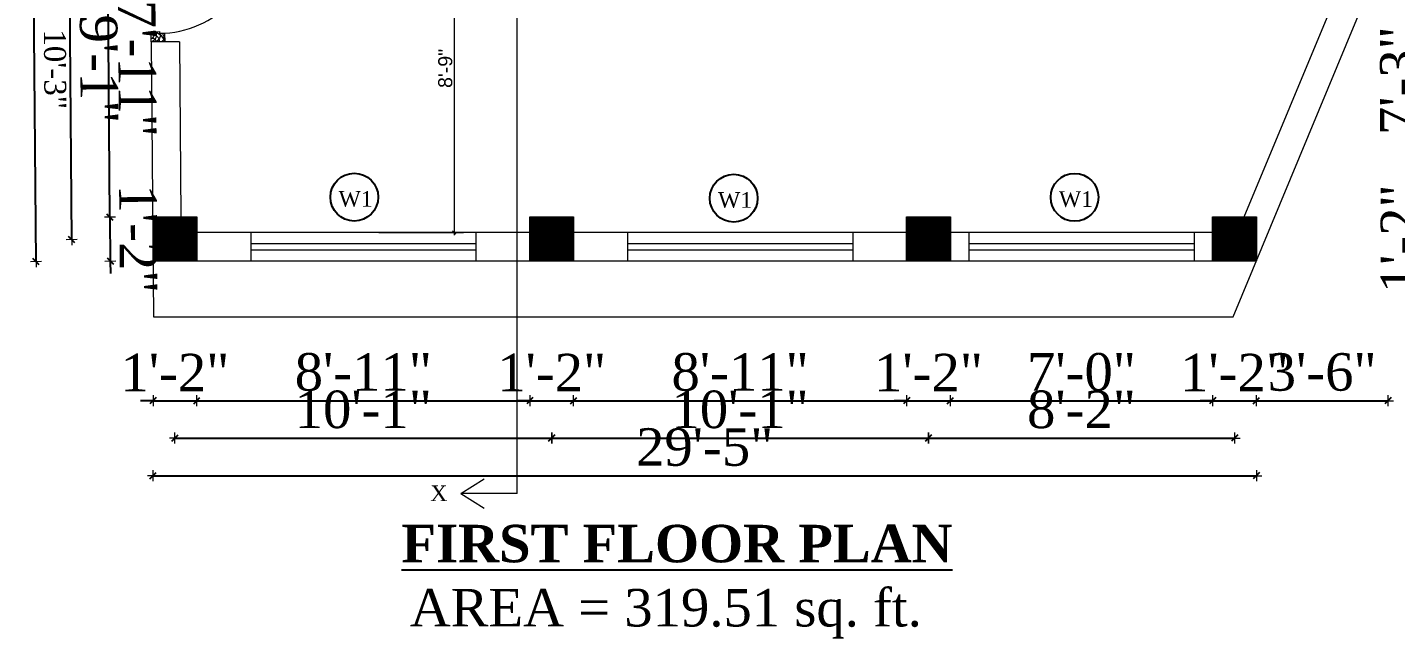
# Model space of a CAD drawing. Header units: inches. Extents: x 4069 to 291496, y -47643 to 12535.
# Drawn here: x 21975.8 to 22413.3, y 1371.8 to 1567.4 of the extents above; entities that cross this region are included whole.
import ezdxf

# ---------------------------------------------------------------- set-up
doc = ezdxf.new("R2010")
doc.units = ezdxf.units.IN
doc.header["$LTSCALE"] = 5
doc.header["$MEASUREMENT"] = 0
for name, color, linetype, lineweight in [('A-WALL', 7, 'Continuous', 9), ('Dimension', 7, 'Continuous', 18), ('DOOR', 62, 'Continuous', 0)]:
    doc.layers.add(name, color=color, linetype=linetype, lineweight=lineweight)
doc.layers.add('dim line', color=7, linetype='Continuous', lineweight=15, true_color=0xfab2b2)
doc.layers.add('TEXT', color=6, linetype='Continuous')
doc.layers.add('WALL', color=7, linetype='Continuous')
doc.styles.add('ordinary', font='times.ttf')
doc.styles.get("Standard").update_dxf_attribs({"font": 'arial.ttf'})
doc.dimstyles.new('Copy of 96', dxfattribs={"dimtxt": 7, "dimasz": 4, "dimexe": 0.5, "dimexo": 0.5, "dimgap": 3, "dimtad": 1, "dimdec": 1, "dimzin": 11, "dimdsep": 46, "dimlunit": 4, "dimtxsty": 'ordinary', "dimblk": 'OBLIQUE', "dimcen": 0.09, "dimse1": 1, "dimse2": 1, "dimclrt": 6, "dimazin": 0, "dimtfac": 1, "dimtdec": 1, "dimtix": 1, "dimtmove": 2, "dimatfit": 3, "dimldrblk": 'leader', "dimfxl": 0.5, "dimfxlon": 1, "dimtolj": 1, "dimtzin": 0, "dimarcsym": 0})
doc.dimstyles.new('Standard$0', dxfattribs={"dimtxt": 6, "dimasz": 4, "dimexe": 3, "dimexo": 6, "dimgap": 3, "dimtad": 1, "dimdec": 1, "dimzin": 0, "dimdsep": 46, "dimlunit": 4, "dimtxsty": 'Standard', "dimcen": 0.09, "dimclrd": 6, "dimclre": 6, "dimclrt": 7, "dimadec": 0, "dimazin": 0, "dimtfac": 1, "dimtdec": 1, "dimtix": 1, "dimtofl": 0, "dimtmove": 1, "dimatfit": 3, "dimfxl": 1, "dimtolj": 1, "dimtzin": 0, "dimlwd": 18, "dimlwe": 18, "dimarcsym": 0})
pattern_1 = [(45, (-4104.43878, 5280.33242), (-0.08838834765, 0.08838834765), [])]

# ---------------------------------------------------------------- blocks, each defined once
blk = doc.blocks.new('A$C27B36B59')
at = {"layer": 'DOOR'}
for p, q in [((0, 4), (0, 0)), ((2.5, 4), (0, 4)), ((0, 0), (3, 0)), ((2.5, 2.5), (2.5, 4)), ((3, 2.5), (2.5, 2.5)), ((3, 0), (3, 2.5))]:
    blk.add_line(p, q, dxfattribs=at)
for centre, radius, start, end in [((-1.4, -0.54), 4.75, 22.1411, 72.838), ((1.34, 2.09), 1.64, 45.138, 144.8948), ((2.21, 0.3), 2.49, 83.3149, 152.658), ((0.13, 0.37), 2.05, 349.4875, 93.6805), ((1.96, -0.47), 2.01, 58.7447, 166.495), ((-0.06, 0.32), 1.13, 343.542, 86.947), ((2.08, -0.4), 1.17, 38.2816, 160.1519)]:
    blk.add_arc(centre, radius, start, end, dxfattribs=at)
blk = doc.blocks.new('D2')
at = {"layer": 'DOOR'}
for p, q in [((74473.95, 24047.59), (74473.95, 24018.09)), ((74473.95, 24047.59), (74475.45, 24047.59)), ((74475.45, 24047.59), (74475.45, 24018.13))]:
    blk.add_line(p, q, dxfattribs=at)
blk.add_arc((74473.95, 24047.59), 29.5, 180, 272.9146, dxfattribs=at)
at = {"layer": 'DOOR', "xscale": -1, "rotation": 180}
blk.add_blockref('A$C27B36B59', (74441.95, 24050.09), dxfattribs=at)
at = {"layer": 'DOOR', "rotation": 180}
blk.add_blockref('A$C27B36B59', (74477.95, 24050.09), dxfattribs=at)
blk = doc.blocks.new('oblique')
at = {"color": 0, "lineweight": -2}
blk.add_line((0.25, 0.25), (-0.25, -0.25), dxfattribs=at)
at = {"layer": 'dim line', "lineweight": 9}
for p, q in [((-0.4375, 0), (0.4375, 0)), ((0, 0.4375), (0, -0.4375))]:
    blk.add_line(p, q, dxfattribs=at)
blk = doc.blocks.new('*D89')
at = {"layer": 'A-WALL', "color": 0, "lineweight": -2, "ltscale": 50, "transparency": 16777216}
for p, q in [((22015.95, 1447.95), (22011.95, 1447.95)), ((22015.95, 1447.95), (22029.95, 1447.95)), ((22029.95, 1447.95), (22033.95, 1447.95))]:
    blk.add_line(p, q, dxfattribs=at)
at = {"layer": 'Defpoints', "color": 0, "ltscale": 50, "transparency": 16777216}
for p in [(22015.95, 1492.73), (22029.95, 1492.73), (22029.95, 1447.95)]:
    blk.add_point(p, dxfattribs=at)
at = {"layer": 'A-WALL', "color": 0, "lineweight": -2, "ltscale": 50, "transparency": 16777216, "xscale": 4, "yscale": 4, "zscale": 4}
blk.add_blockref('oblique', (22015.95, 1447.95), dxfattribs=at)
at = {"layer": 'A-WALL', "color": 0, "lineweight": -2, "ltscale": 50, "transparency": 16777216, "xscale": 4, "yscale": 4, "zscale": 4, "rotation": 180}
blk.add_blockref('oblique', (22029.95, 1447.95), dxfattribs=at)
at = {"layer": 'A-WALL', "color": 6, "ltscale": 50, "transparency": 16777216, "insert": (22022.95, 1456.95), "char_height": 12, "attachment_point": 5, "style": 'ordinary'}
blk.add_mtext('\\A1;1\'-2"', dxfattribs=at)
blk = doc.blocks.new('_OBLIQUE')
at = {"color": 0, "linetype": 'ByBlock'}
blk.add_line((-0.5, -0.5), (0.5, 0.5), dxfattribs=at)
blk = doc.blocks.new('leader')
at = {"layer": 'Dimension'}
for p, q in [((0, -4.33), (0, 4.33)), ((-4.42, 0), (4.42, 0))]:
    blk.add_line(p, q, dxfattribs=at)
blk = doc.blocks.new('*D90')
at = {"layer": 'A-WALL', "color": 0, "lineweight": -2, "ltscale": 5, "transparency": 16777216}
blk.add_line((22029.95, 1447.95), (22136.45, 1447.95), dxfattribs=at)
at = {"layer": 'Defpoints', "color": 0, "ltscale": 5, "transparency": 16777216}
for p in [(22029.95, 1492.73), (22136.45, 1492.73), (22136.45, 1447.95)]:
    blk.add_point(p, dxfattribs=at)
at = {"layer": 'A-WALL', "color": 0, "lineweight": -2, "ltscale": 5, "transparency": 16777216, "xscale": 4, "yscale": 4, "zscale": 4, "rotation": 180}
blk.add_blockref('oblique', (22029.95, 1447.95), dxfattribs=at)
at = {"layer": 'A-WALL', "color": 0, "lineweight": -2, "ltscale": 5, "transparency": 16777216, "xscale": 4, "yscale": 4, "zscale": 4}
blk.add_blockref('oblique', (22136.45, 1447.95), dxfattribs=at)
at = {"layer": 'A-WALL', "color": 6, "ltscale": 5, "transparency": 16777216, "insert": (22083.2, 1457.06), "char_height": 12, "attachment_point": 5, "style": 'ordinary'}
blk.add_mtext('\\A1;8\'-11"', dxfattribs=at)
blk = doc.blocks.new('*D91')
at = {"layer": 'A-WALL', "color": 0, "lineweight": -2, "ltscale": 5, "transparency": 16777216}
for p, q in [((22136.45, 1447.95), (22132.45, 1447.95)), ((22136.45, 1447.95), (22150.45, 1447.95)), ((22150.45, 1447.95), (22154.45, 1447.95))]:
    blk.add_line(p, q, dxfattribs=at)
at = {"layer": 'Defpoints', "color": 0, "ltscale": 5, "transparency": 16777216}
for p in [(22136.45, 1492.73), (22150.45, 1492.73), (22150.45, 1447.95)]:
    blk.add_point(p, dxfattribs=at)
at = {"layer": 'A-WALL', "color": 0, "lineweight": -2, "ltscale": 5, "transparency": 16777216, "xscale": 4, "yscale": 4, "zscale": 4}
blk.add_blockref('oblique', (22136.45, 1447.95), dxfattribs=at)
at = {"layer": 'A-WALL', "color": 0, "lineweight": -2, "ltscale": 5, "transparency": 16777216, "xscale": 4, "yscale": 4, "zscale": 4, "rotation": 180}
blk.add_blockref('oblique', (22150.45, 1447.95), dxfattribs=at)
at = {"layer": 'A-WALL', "color": 6, "ltscale": 5, "transparency": 16777216, "insert": (22143.45, 1456.95), "char_height": 12, "attachment_point": 5, "style": 'ordinary'}
blk.add_mtext('\\A1;1\'-2"', dxfattribs=at)
blk = doc.blocks.new('*D92')
at = {"layer": 'A-WALL', "color": 0, "lineweight": -2, "ltscale": 5, "transparency": 16777216}
blk.add_line((22150.45, 1447.95), (22256.95, 1447.95), dxfattribs=at)
at = {"layer": 'Defpoints', "color": 0, "ltscale": 5, "transparency": 16777216}
for p in [(22150.45, 1492.73), (22256.95, 1492.73), (22256.95, 1447.95)]:
    blk.add_point(p, dxfattribs=at)
at = {"layer": 'A-WALL', "color": 0, "lineweight": -2, "ltscale": 5, "transparency": 16777216, "xscale": 4, "yscale": 4, "zscale": 4, "rotation": 180}
blk.add_blockref('oblique', (22150.45, 1447.95), dxfattribs=at)
at = {"layer": 'A-WALL', "color": 0, "lineweight": -2, "ltscale": 5, "transparency": 16777216, "xscale": 4, "yscale": 4, "zscale": 4}
blk.add_blockref('oblique', (22256.95, 1447.95), dxfattribs=at)
at = {"layer": 'A-WALL', "color": 6, "ltscale": 5, "transparency": 16777216, "insert": (22203.7, 1457.06), "char_height": 12, "attachment_point": 5, "style": 'ordinary'}
blk.add_mtext('\\A1;8\'-11"', dxfattribs=at)
blk = doc.blocks.new('*D93')
at = {"layer": 'A-WALL', "color": 0, "lineweight": -2, "ltscale": 5, "transparency": 16777216}
for p, q in [((22256.95, 1447.95), (22252.95, 1447.95)), ((22256.95, 1447.95), (22270.95, 1447.95)), ((22270.95, 1447.95), (22274.95, 1447.95))]:
    blk.add_line(p, q, dxfattribs=at)
at = {"layer": 'Defpoints', "color": 0, "ltscale": 5, "transparency": 16777216}
for p in [(22256.95, 1492.73), (22270.95, 1492.73), (22270.95, 1447.95)]:
    blk.add_point(p, dxfattribs=at)
at = {"layer": 'A-WALL', "color": 0, "lineweight": -2, "ltscale": 5, "transparency": 16777216, "xscale": 4, "yscale": 4, "zscale": 4}
blk.add_blockref('oblique', (22256.95, 1447.95), dxfattribs=at)
at = {"layer": 'A-WALL', "color": 0, "lineweight": -2, "ltscale": 5, "transparency": 16777216, "xscale": 4, "yscale": 4, "zscale": 4, "rotation": 180}
blk.add_blockref('oblique', (22270.95, 1447.95), dxfattribs=at)
at = {"layer": 'A-WALL', "color": 6, "ltscale": 5, "transparency": 16777216, "insert": (22263.95, 1456.95), "char_height": 12, "attachment_point": 5, "style": 'ordinary'}
blk.add_mtext('\\A1;1\'-2"', dxfattribs=at)
blk = doc.blocks.new('*D94')
at = {"layer": 'A-WALL', "color": 0, "lineweight": -2, "ltscale": 5, "transparency": 16777216}
blk.add_line((22270.95, 1447.95), (22354.82, 1447.95), dxfattribs=at)
at = {"layer": 'Defpoints', "color": 0, "ltscale": 5, "transparency": 16777216}
for p in [(22270.95, 1492.73), (22354.82, 1492.73), (22354.82, 1447.95)]:
    blk.add_point(p, dxfattribs=at)
at = {"layer": 'A-WALL', "color": 0, "lineweight": -2, "ltscale": 5, "transparency": 16777216, "xscale": 4, "yscale": 4, "zscale": 4, "rotation": 180}
blk.add_blockref('oblique', (22270.95, 1447.95), dxfattribs=at)
at = {"layer": 'A-WALL', "color": 0, "lineweight": -2, "ltscale": 5, "transparency": 16777216, "xscale": 4, "yscale": 4, "zscale": 4}
blk.add_blockref('oblique', (22354.82, 1447.95), dxfattribs=at)
at = {"layer": 'A-WALL', "color": 6, "ltscale": 5, "transparency": 16777216, "insert": (22312.88, 1457.07), "char_height": 12, "attachment_point": 5, "style": 'ordinary'}
blk.add_mtext('\\A1;7\'-0"', dxfattribs=at)
blk = doc.blocks.new('*D95')
at = {"layer": 'A-WALL', "color": 0, "lineweight": -2, "ltscale": 5, "transparency": 16777216}
for p, q in [((22354.82, 1447.95), (22350.82, 1447.95)), ((22354.82, 1447.95), (22368.82, 1447.95)), ((22368.82, 1447.95), (22372.82, 1447.95))]:
    blk.add_line(p, q, dxfattribs=at)
at = {"layer": 'Defpoints', "color": 0, "ltscale": 5, "transparency": 16777216}
for p in [(22354.82, 1492.73), (22368.82, 1492.73), (22368.82, 1447.95)]:
    blk.add_point(p, dxfattribs=at)
at = {"layer": 'A-WALL', "color": 0, "lineweight": -2, "ltscale": 5, "transparency": 16777216, "xscale": 4, "yscale": 4, "zscale": 4}
blk.add_blockref('oblique', (22354.82, 1447.95), dxfattribs=at)
at = {"layer": 'A-WALL', "color": 0, "lineweight": -2, "ltscale": 5, "transparency": 16777216, "xscale": 4, "yscale": 4, "zscale": 4, "rotation": 180}
blk.add_blockref('oblique', (22368.82, 1447.95), dxfattribs=at)
at = {"layer": 'A-WALL', "color": 6, "ltscale": 5, "transparency": 16777216, "insert": (22361.82, 1456.95), "char_height": 12, "attachment_point": 5, "style": 'ordinary'}
blk.add_mtext('\\A1;1\'-2"', dxfattribs=at)
blk = doc.blocks.new('*D96')
at = {"layer": 'A-WALL', "color": 0, "lineweight": -2, "ltscale": 5, "transparency": 16777216}
blk.add_line((22022.95, 1435.98), (22143.45, 1435.98), dxfattribs=at)
at = {"layer": 'Defpoints', "color": 0, "ltscale": 5, "transparency": 16777216}
for p in [(22022.95, 1499.73), (22143.45, 1499.73), (22143.45, 1435.98)]:
    blk.add_point(p, dxfattribs=at)
at = {"layer": 'A-WALL', "color": 0, "lineweight": -2, "ltscale": 5, "transparency": 16777216, "xscale": 4, "yscale": 4, "zscale": 4, "rotation": 180}
blk.add_blockref('oblique', (22022.95, 1435.98), dxfattribs=at)
at = {"layer": 'A-WALL', "color": 0, "lineweight": -2, "ltscale": 5, "transparency": 16777216, "xscale": 4, "yscale": 4, "zscale": 4}
blk.add_blockref('oblique', (22143.45, 1435.98), dxfattribs=at)
at = {"layer": 'A-WALL', "color": 6, "ltscale": 5, "transparency": 16777216, "insert": (22083.2, 1445.08), "char_height": 12, "attachment_point": 5, "style": 'ordinary'}
blk.add_mtext('\\A1;10\'-1"', dxfattribs=at)
blk = doc.blocks.new('*D97')
at = {"layer": 'A-WALL', "color": 0, "lineweight": -2, "ltscale": 5, "transparency": 16777216}
blk.add_line((22143.45, 1435.98), (22263.95, 1435.98), dxfattribs=at)
at = {"layer": 'Defpoints', "color": 0, "ltscale": 5, "transparency": 16777216}
for p in [(22143.45, 1499.73), (22263.95, 1499.73), (22263.95, 1435.98)]:
    blk.add_point(p, dxfattribs=at)
at = {"layer": 'A-WALL', "color": 0, "lineweight": -2, "ltscale": 5, "transparency": 16777216, "xscale": 4, "yscale": 4, "zscale": 4, "rotation": 180}
blk.add_blockref('oblique', (22143.45, 1435.98), dxfattribs=at)
at = {"layer": 'A-WALL', "color": 0, "lineweight": -2, "ltscale": 5, "transparency": 16777216, "xscale": 4, "yscale": 4, "zscale": 4}
blk.add_blockref('oblique', (22263.95, 1435.98), dxfattribs=at)
at = {"layer": 'A-WALL', "color": 6, "ltscale": 5, "transparency": 16777216, "insert": (22203.7, 1445.08), "char_height": 12, "attachment_point": 5, "style": 'ordinary'}
blk.add_mtext('\\A1;10\'-1"', dxfattribs=at)
blk = doc.blocks.new('*D98')
at = {"layer": 'A-WALL', "color": 0, "lineweight": -2, "ltscale": 5, "transparency": 16777216}
blk.add_line((22263.95, 1435.98), (22361.82, 1435.98), dxfattribs=at)
at = {"layer": 'Defpoints', "color": 0, "ltscale": 5, "transparency": 16777216}
for p in [(22263.95, 1499.73), (22361.82, 1499.73), (22361.82, 1435.98)]:
    blk.add_point(p, dxfattribs=at)
at = {"layer": 'A-WALL', "color": 0, "lineweight": -2, "ltscale": 5, "transparency": 16777216, "xscale": 4, "yscale": 4, "zscale": 4, "rotation": 180}
blk.add_blockref('oblique', (22263.95, 1435.98), dxfattribs=at)
at = {"layer": 'A-WALL', "color": 0, "lineweight": -2, "ltscale": 5, "transparency": 16777216, "xscale": 4, "yscale": 4, "zscale": 4}
blk.add_blockref('oblique', (22361.82, 1435.98), dxfattribs=at)
at = {"layer": 'A-WALL', "color": 6, "ltscale": 5, "transparency": 16777216, "insert": (22312.88, 1445.08), "char_height": 12, "attachment_point": 5, "style": 'ordinary'}
blk.add_mtext('\\A1;8\'-2"', dxfattribs=at)
blk = doc.blocks.new('*D99')
at = {"layer": 'A-WALL', "color": 0, "lineweight": -2, "ltscale": 5, "transparency": 16777216}
blk.add_line((22015.95, 1423.93), (22368.82, 1423.93), dxfattribs=at)
at = {"layer": 'Defpoints', "color": 0, "ltscale": 5, "transparency": 16777216}
for p in [(22015.95, 1492.73), (22368.82, 1492.73), (22368.82, 1423.93)]:
    blk.add_point(p, dxfattribs=at)
at = {"layer": 'A-WALL', "color": 0, "lineweight": -2, "ltscale": 5, "transparency": 16777216, "xscale": 4, "yscale": 4, "zscale": 4, "rotation": 180}
blk.add_blockref('oblique', (22015.95, 1423.93), dxfattribs=at)
at = {"layer": 'A-WALL', "color": 0, "lineweight": -2, "ltscale": 5, "transparency": 16777216, "xscale": 4, "yscale": 4, "zscale": 4}
blk.add_blockref('oblique', (22368.82, 1423.93), dxfattribs=at)
at = {"layer": 'A-WALL', "color": 6, "ltscale": 5, "transparency": 16777216, "insert": (22192.38, 1433.05), "char_height": 12, "attachment_point": 5, "style": 'ordinary'}
blk.add_mtext('\\A1;29\'-5"', dxfattribs=at)
blk = doc.blocks.new('*D100')
at = {"layer": 'A-WALL', "color": 0, "lineweight": -2, "ltscale": 50, "transparency": 16777216}
blk.add_line((21978.55, 1492.41), (21977.51, 1615.4), dxfattribs=at)
at = {"layer": 'Defpoints', "color": 0, "ltscale": 50, "transparency": 16777216}
for p in [(21977.51, 1615.4), (22014.91, 1615.72), (22015.95, 1492.73)]:
    blk.add_point(p, dxfattribs=at)
at = {"layer": 'A-WALL', "color": 0, "lineweight": -2, "ltscale": 50, "transparency": 16777216, "xscale": 4, "yscale": 4, "zscale": 4}
for p, rotation in [((21977.51, 1615.4), 90.48576269129444), ((21978.55, 1492.41), 270.4857626912944)]:
    blk.add_blockref('oblique', p, dxfattribs=dict(at, rotation=rotation))
at = {"layer": 'A-WALL', "color": 6, "ltscale": 50, "transparency": 16777216, "insert": (21984.59, 1553.96), "char_height": 7, "attachment_point": 5, "rotation": 270.4858, "style": 'ordinary'}
blk.add_mtext('\\A1;10\'-3"', dxfattribs=at)
blk = doc.blocks.new('*D101')
at = {"layer": 'A-WALL', "color": 0, "lineweight": -2, "ltscale": 5, "transparency": 16777216}
blk.add_line((22002.17, 1506.62), (22001.36, 1601.61), dxfattribs=at)
at = {"layer": 'Defpoints', "color": 0, "ltscale": 5, "transparency": 16777216}
for p in [(22001.36, 1601.61), (22015.03, 1601.72), (22015.83, 1506.73)]:
    blk.add_point(p, dxfattribs=at)
at = {"layer": 'A-WALL', "color": 0, "lineweight": -2, "ltscale": 5, "transparency": 16777216, "xscale": 4, "yscale": 4, "zscale": 4}
for p, rotation in [((22001.36, 1601.61), 90.48576269118195), ((22002.17, 1506.62), 270.4857626911819)]:
    blk.add_blockref('oblique', p, dxfattribs=dict(at, rotation=rotation))
at = {"layer": 'A-WALL', "color": 6, "ltscale": 5, "transparency": 16777216, "insert": (22010.89, 1554.19), "char_height": 12, "attachment_point": 5, "rotation": 270.4858, "style": 'ordinary'}
blk.add_mtext('\\A1;7\'-11"', dxfattribs=at)
blk = doc.blocks.new('*D102')
at = {"layer": 'A-WALL', "color": 0, "lineweight": -2, "ltscale": 5, "transparency": 16777216}
blk.add_line((21989.95, 1499.45), (21989.03, 1608.44), dxfattribs=at)
at = {"layer": 'Defpoints', "color": 0, "ltscale": 5, "transparency": 16777216}
for p in [(21989.03, 1608.44), (22022.03, 1608.72), (22022.95, 1499.73)]:
    blk.add_point(p, dxfattribs=at)
at = {"layer": 'A-WALL', "color": 0, "lineweight": -2, "ltscale": 5, "transparency": 16777216, "xscale": 4, "yscale": 4, "zscale": 4}
for p, rotation in [((21989.03, 1608.44), 90.48576269118195), ((21989.95, 1499.45), 270.4857626911819)]:
    blk.add_blockref('oblique', p, dxfattribs=dict(at, rotation=rotation))
at = {"layer": 'A-WALL', "color": 6, "ltscale": 5, "transparency": 16777216, "insert": (21998.61, 1554.02), "char_height": 12, "attachment_point": 5, "rotation": 270.4858, "style": 'ordinary'}
blk.add_mtext('\\A1;9\'-1"', dxfattribs=at)
blk = doc.blocks.new('*D104')
at = {"layer": 'A-WALL', "color": 0, "lineweight": -2, "ltscale": 5, "transparency": 16777216}
for p, q in [((22002.17, 1506.62), (22002.14, 1510.61)), ((22002.17, 1506.62), (22002.29, 1492.62)), ((22002.29, 1492.62), (22002.32, 1488.62))]:
    blk.add_line(p, q, dxfattribs=at)
at = {"layer": 'Defpoints', "color": 0, "ltscale": 5, "transparency": 16777216}
for p in [(22015.83, 1506.73), (22002.29, 1492.62), (22015.95, 1492.73)]:
    blk.add_point(p, dxfattribs=at)
at = {"layer": 'A-WALL', "color": 0, "lineweight": -2, "ltscale": 5, "transparency": 16777216, "xscale": 4, "yscale": 4, "zscale": 4}
for p, rotation in [((22002.17, 1506.62), 270.4857626911819), ((22002.29, 1492.62), 90.48576269118195)]:
    blk.add_blockref('oblique', p, dxfattribs=dict(at, rotation=rotation))
at = {"layer": 'A-WALL', "color": 6, "ltscale": 5, "transparency": 16777216, "insert": (22011.23, 1499.69), "char_height": 12, "attachment_point": 5, "rotation": 270.4858, "style": 'ordinary'}
blk.add_mtext('\\A1;1\'-2"', dxfattribs=at)
blk = doc.blocks.new('*D113')
at = {"layer": 'A-WALL', "color": 0, "lineweight": -2, "ltscale": 5, "transparency": 16777216}
blk.add_line((22368.82, 1447.95), (22410.89, 1447.95), dxfattribs=at)
at = {"layer": 'Defpoints', "color": 0, "ltscale": 5, "transparency": 16777216}
for p in [(22410.89, 1593.87), (22368.82, 1492.73), (22410.89, 1447.95)]:
    blk.add_point(p, dxfattribs=at)
at = {"layer": 'A-WALL', "color": 0, "lineweight": -2, "ltscale": 5, "transparency": 16777216, "xscale": 4, "yscale": 4, "zscale": 4, "rotation": 180}
blk.add_blockref('oblique', (22368.82, 1447.95), dxfattribs=at)
at = {"layer": 'A-WALL', "color": 0, "lineweight": -2, "ltscale": 5, "transparency": 16777216, "xscale": 4, "yscale": 4, "zscale": 4}
blk.add_blockref('oblique', (22410.89, 1447.95), dxfattribs=at)
at = {"layer": 'A-WALL', "color": 6, "ltscale": 5, "transparency": 16777216, "insert": (22389.85, 1457.06), "char_height": 12, "attachment_point": 5, "style": 'ordinary'}
blk.add_mtext('\\A1;3\'-6"', dxfattribs=at)
blk = doc.blocks.new('*D118')
at = {"layer": 'A-WALL', "color": 0, "lineweight": -2, "ltscale": 5, "transparency": 16777216}
for p, q in [((22423.52, 1506.73), (22423.52, 1510.73)), ((22423.52, 1492.73), (22423.52, 1506.73)), ((22423.52, 1492.73), (22423.52, 1488.73))]:
    blk.add_line(p, q, dxfattribs=at)
at = {"layer": 'Defpoints', "color": 0, "ltscale": 5, "transparency": 16777216}
for p in [(22368.82, 1506.73), (22423.52, 1506.73), (22368.82, 1492.73)]:
    blk.add_point(p, dxfattribs=at)
at = {"layer": 'A-WALL', "color": 0, "lineweight": -2, "ltscale": 5, "transparency": 16777216, "xscale": 4, "yscale": 4, "zscale": 4}
for p, rotation in [((22423.52, 1506.73), 270), ((22423.52, 1492.73), 90)]:
    blk.add_blockref('oblique', p, dxfattribs=dict(at, rotation=rotation))
at = {"layer": 'A-WALL', "color": 6, "ltscale": 5, "transparency": 16777216, "insert": (22414.52, 1499.73), "char_height": 12, "attachment_point": 5, "rotation": 90, "style": 'ordinary'}
blk.add_mtext('\\A1;1\'-2"', dxfattribs=at)
blk = doc.blocks.new('*D119')
at = {"layer": 'A-WALL', "color": 0, "lineweight": -2, "ltscale": 5, "transparency": 16777216}
blk.add_line((22423.52, 1506.73), (22423.52, 1593.87), dxfattribs=at)
at = {"layer": 'Defpoints', "color": 0, "ltscale": 5, "transparency": 16777216}
for p in [(22410.89, 1593.87), (22423.52, 1593.87), (22368.82, 1506.73)]:
    blk.add_point(p, dxfattribs=at)
at = {"layer": 'A-WALL', "color": 0, "lineweight": -2, "ltscale": 5, "transparency": 16777216, "xscale": 4, "yscale": 4, "zscale": 4}
for p, rotation in [((22423.52, 1593.87), 90), ((22423.52, 1506.73), 270)]:
    blk.add_blockref('oblique', p, dxfattribs=dict(at, rotation=rotation))
at = {"layer": 'A-WALL', "color": 6, "ltscale": 5, "transparency": 16777216, "insert": (22414.4, 1550.3), "char_height": 12, "attachment_point": 5, "rotation": 90, "style": 'ordinary'}
blk.add_mtext('\\A1;7\'-3"', dxfattribs=at)
blk = doc.blocks.new('*D121')
at = {"layer": 'A-WALL', "color": 0, "lineweight": -2, "ltscale": 5, "transparency": 16777216}
blk.add_line((22437.99, 1499.73), (22437.99, 1608.72), dxfattribs=at)
at = {"layer": 'Defpoints', "color": 0, "ltscale": 5, "transparency": 16777216}
for p in [(22366.07, 1608.72), (22437.99, 1608.72), (22361.82, 1499.73)]:
    blk.add_point(p, dxfattribs=at)
at = {"layer": 'A-WALL', "color": 0, "lineweight": -2, "ltscale": 5, "transparency": 16777216, "xscale": 4, "yscale": 4, "zscale": 4}
for p, rotation in [((22437.99, 1608.72), 90), ((22437.99, 1499.73), 270)]:
    blk.add_blockref('oblique', p, dxfattribs=dict(at, rotation=rotation))
at = {"layer": 'A-WALL', "color": 6, "ltscale": 5, "transparency": 16777216, "insert": (22428.87, 1554.23), "char_height": 12, "attachment_point": 5, "rotation": 90, "style": 'ordinary'}
blk.add_mtext('\\A1;9\'-1"', dxfattribs=at)
blk = doc.blocks.new('*D122')
at = {"layer": 'A-WALL', "color": 0, "lineweight": -2, "ltscale": 5, "transparency": 16777216}
blk.add_line((22454.84, 1492.73), (22454.84, 1615.72), dxfattribs=at)
at = {"layer": 'Defpoints', "color": 0, "ltscale": 5, "transparency": 16777216}
for p in [(22373.07, 1615.72), (22454.84, 1615.72), (22368.82, 1492.73)]:
    blk.add_point(p, dxfattribs=at)
at = {"layer": 'A-WALL', "color": 0, "lineweight": -2, "ltscale": 5, "transparency": 16777216, "xscale": 4, "yscale": 4, "zscale": 4}
for p, rotation in [((22454.84, 1615.72), 90), ((22454.84, 1492.73), 270)]:
    blk.add_blockref('oblique', p, dxfattribs=dict(at, rotation=rotation))
at = {"layer": 'A-WALL', "color": 6, "ltscale": 5, "transparency": 16777216, "insert": (22445.74, 1554.23), "char_height": 12, "attachment_point": 5, "rotation": 90, "style": 'ordinary'}
blk.add_mtext('\\A1;10\'-3"', dxfattribs=at)
blk = doc.blocks.new('*D1896')
at = {"layer": 'A-WALL', "color": 47, "lineweight": 0, "ltscale": 5, "transparency": 16777216}
for p, q in [((22087.74, 1606.72), (22115.23, 1606.72)), ((22088.2, 1501.73), (22115.23, 1501.73))]:
    blk.add_line(p, q, dxfattribs=at)
at = {"layer": 'A-WALL', "color": 33, "lineweight": 0, "ltscale": 5, "transparency": 16777216}
blk.add_line((22112.23, 1606.72), (22112.23, 1501.73), dxfattribs=at)
at = {"layer": 'Defpoints', "color": 0, "ltscale": 5, "transparency": 16777216}
for p in [(22082.74, 1606.72, -58.17), (22083.2, 1501.73, -58.17), (22112.23, 1501.73)]:
    blk.add_point(p, dxfattribs=at)
at = {"layer": 'A-WALL', "color": 33, "lineweight": 0, "ltscale": 5, "transparency": 16777216, "xscale": 2, "yscale": 2, "zscale": 2}
for p, rotation in [((22112.23, 1606.72), 90), ((22112.23, 1501.73), 270)]:
    blk.add_blockref('oblique', p, dxfattribs=dict(at, rotation=rotation))
at = {"layer": 'A-WALL', "color": 7, "ltscale": 5, "transparency": 16777216, "insert": (22109.43, 1554.23), "char_height": 4.5, "attachment_point": 5, "rotation": 90}
blk.add_mtext('\\A1;8\'-9"', dxfattribs=at)

msp = doc.modelspace()

# ---------------------------------------------------------------- hatches: boundary and pattern name
at = {"layer": 'A-WALL', "ltscale": 5}
h = msp.add_hatch(dxfattribs=at)
h.set_pattern_fill('ANSI31', color=256)
h.set_pattern_definition(pattern_1)
h.paths.add_polyline_path([(22029.9501, 1492.73087), (22029.9501, 1506.73087), (22015.9501, 1506.73087), (22015.9501, 1492.73087)])
h = msp.add_hatch(dxfattribs=at)
h.set_pattern_fill('ANSI31', color=256)
h.set_pattern_definition(pattern_1)
h.paths.add_polyline_path([(22150.4501, 1492.73087), (22150.4501, 1506.73087), (22136.4501, 1506.73087), (22136.4501, 1492.73087)])
h = msp.add_hatch(dxfattribs=at)
h.set_pattern_fill('ANSI31', color=256)
h.set_pattern_definition(pattern_1)
h.paths.add_polyline_path([(22256.9501, 1492.73087), (22270.9501, 1492.73087), (22270.9501, 1506.73087), (22256.9501, 1506.73087)])
h = msp.add_hatch(dxfattribs=at)
h.set_pattern_fill('ANSI31', color=256)
h.set_pattern_definition(pattern_1)
h.paths.add_polyline_path([(22368.81605, 1506.73087), (22354.81605, 1506.73087), (22354.81605, 1492.73087), (22368.81605, 1492.73087)])

# ---------------------------------------------------------------- linework, layer by layer
for p, q in [((22132.39486, 1418.23266), (22132.39486, 1701.51686)), ((22361.32805, 1474.73087), (22410.88868, 1593.86695)), ((22364.89236, 1506.73087), (22399.54403, 1590.02812)), ((22015.35669, 1562.72254), (22016.10271, 1474.73087)), ((22024.35701, 1562.72254), (22015.35669, 1562.72254)), ((22024.35701, 1562.72254), (22024.83173, 1506.73087)), ((22136.4501, 1501.73087), (22029.9501, 1501.73087)), ((22047.2001, 1501.73087), (22047.2001, 1492.73087)), ((22119.2001, 1501.73087), (22119.2001, 1492.73087)), ((22256.9501, 1501.73087), (22150.4501, 1501.73087)), ((22167.7001, 1501.73087), (22167.7001, 1492.73087)), ((22239.7001, 1501.73087), (22239.7001, 1492.73087)), ((22354.81605, 1501.73087), (22270.9501, 1501.73087)), ((22276.88308, 1501.73087), (22276.88308, 1492.73087)), ((22348.88308, 1501.73087), (22348.88308, 1492.73087)), ((22047.2001, 1498.23087), (22119.2001, 1498.23087)), ((22167.7001, 1498.23087), (22239.7001, 1498.23087)), ((22276.88308, 1498.23087), (22348.88308, 1498.23087)), ((22015.9501, 1492.73087), (22368.81605, 1492.73087)), ((22047.2001, 1496.23087), (22119.2001, 1496.23087)), ((22167.7001, 1496.23087), (22239.7001, 1496.23087)), ((22276.88308, 1496.23087), (22348.88308, 1496.23087)), ((22016.10271, 1474.73087), (22361.32805, 1474.73087)), ((22114.39486, 1418.23266), (22121.82402, 1422.91187)), ((22132.39486, 1418.23266), (22114.39486, 1418.23266)), ((22114.39486, 1418.23266), (22121.82402, 1413.55345))]:
    msp.add_line(p, q, dxfattribs=at)
at = {"layer": 'A-WALL', "ltscale": 5, "elevation": -58.16904}
for points in [[(22015.9501, 1506.73087), (22029.9501, 1506.73087), (22029.9501, 1492.73087), (22015.9501, 1492.73087)], [(22136.4501, 1506.73087), (22150.4501, 1506.73087), (22150.4501, 1492.73087), (22136.4501, 1492.73087)], [(22256.9501, 1506.73087), (22270.9501, 1506.73087), (22270.9501, 1492.73087), (22256.9501, 1492.73087)], [(22354.81605, 1506.73087), (22368.81605, 1506.73087), (22368.81605, 1492.73087), (22354.81605, 1492.73087)]]:
    msp.add_lwpolyline(points, close=True, dxfattribs=at)
at = {"layer": 'TEXT'}
for centre in [(22080.31059, 1513.06231, -58.16904), (22201.6577, 1512.70997, -58.16904), (22310.66151, 1512.99514, -58.16904)]:
    msp.add_circle(centre, 7.64038, dxfattribs=at)

# ---------------------------------------------------------------- block references
at = {"layer": 'WALL', "color": 2, "linetype": 'ByBlock', "xscale": 1.083333333326322, "yscale": 1.083333333326322, "zscale": 1.083333333326322, "rotation": 90.48576269148516}
msp.add_blockref('D2', (48752.3989, -78858.93676, -58.16904), dxfattribs=at)

# ---------------------------------------------------------------- texts
at = {"layer": 'TEXT', "style": 'ordinary'}
for p in [(22075.2776, 1509.99819, -58.16904), (22196.6247, 1509.64585, -58.16904), (22305.62851, 1509.93102, -58.16904)]:
    msp.add_text('W1', height=5, rotation=0.0003881, dxfattribs=at).set_placement(p)
msp.add_text('X', height=5, dxfattribs=at).set_placement((22104.61316, 1415.8178, -58.16904))
at = {"layer": 'TEXT', "char_height": 12, "width": 219.8150831, "attachment_point": 8, "rotation": 359.9996119, "style": 'ordinary'}
for s, insert in [('{\\fTimes New Roman|b1|i0|c0|p18;\\LFIRST FLOOR PLAN}', (22183.51352, 1396.07335, -58.16904)), ('AREA = 319.51 sq. ft.', (22179.92875, 1371.8326, -58.16904))]:
    msp.add_mtext(s, dxfattribs=dict(at, insert=insert))

# ---------------------------------------------------------------- dimensions: what is measured, and where the dimension line sits
at = {"layer": 'A-WALL', "ltscale": 50}
dim = msp.add_aligned_dim(p1=(22015.9501, 1492.73087, -58.16904), p2=(22014.90734, 1615.72114, -58.16904), distance=37.40193, dimstyle='Copy of 96', override={"dimdec": 0, "dimblk": 'oblique', "dimtdec": 0, "dimarcsym": 1}, dxfattribs=at)
dim.commit()
dim.dimension.update_dxf_attribs({"geometry": '*D100', "text_midpoint": (21984.58846, 1553.96453, -58.16904)})
at = {"layer": 'A-WALL', "ltscale": 5}
for base, p1, p2, angle, dimstyle, override, picture, middle in [((22454.84364, 1615.72114, -58.16904), (22368.81605, 1492.73087, -58.16904), (22373.07091, 1615.72114, -58.16904), 90, 'Copy of 96', {"dimtxt": 12, "dimdec": 0, "dimblk": 'oblique', "dimtdec": 0, "dimarcsym": 1}, '*D122', (22445.73982, 1554.22601, -58.16904)), ((22437.98661, 1608.72114, -58.16904), (22361.81605, 1499.73087, -58.16904), (22366.07091, 1608.72114, -58.16904), 90, 'Copy of 96', {"dimtxt": 12, "dimdec": 0, "dimblk": 'oblique', "dimtdec": 0, "dimarcsym": 1}, '*D121', (22428.86549, 1554.22601, -58.16904)), ((21989.0298, 1608.44139, -58.16904), (22022.9501, 1499.73087, -58.16904), (22022.02604, 1608.72114, -58.16904), 270.4857627, 'Copy of 96', {"dimtxt": 12, "dimdec": 0, "dimblk": 'oblique', "dimtdec": 0, "dimarcsym": 1}, '*D102', (21998.61263, 1554.02358, -58.16904)), ((22112.22576, 1501.73087), (22082.73807, 1606.72114, -58.16904), (22083.2001, 1501.73087, -58.16904), 90, 'Standard$0', {"dimtxt": 4.5, "dimasz": 2, "dimexo": 5, "dimgap": 0.5, "dimdec": 0, "dimzin": 12, "dimpost": '\\X', "dimblk": 'oblique', "dimcen": 3, "dimclrd": 33, "dimclre": 47, "dimtfac": 0.5, "dimtdec": 0, "dimfxl": 3, "dimlwd": 0, "dimlwe": 0}, '*D1896', (22109.42818, 1554.22601)), ((22001.36428, 1601.60531, -58.16904), (22015.8314, 1506.73087, -58.16904), (22015.02604, 1601.72114, -58.16904), 270.4857627, 'Copy of 96', {"dimtxt": 12, "dimdec": 0, "dimblk": 'oblique', "dimtdec": 0, "dimarcsym": 1}, '*D101', (22010.88776, 1554.18751, -58.16904)), ((22423.5223, 1593.86695, -58.16904), (22368.81605, 1506.73087, -58.16904), (22410.88868, 1593.86695, -58.16904), 90, 'Copy of 96', {"dimtxt": 12, "dimdec": 0, "dimblk": 'oblique', "dimtdec": 0, "dimarcsym": 1}, '*D119', (22414.40117, 1550.29891, -58.16904)), ((22002.28834, 1492.61504, -58.16904), (22015.8314, 1506.73087, -58.16904), (22015.9501, 1492.73087, -58.16904), 270.4857627, 'Copy of 96', {"dimtxt": 12, "dimdec": 0, "dimblk": 'oblique', "dimtdec": 0, "dimarcsym": 1}, '*D104', (22011.22867, 1499.69135, -58.16904)), ((22423.5223, 1506.73087, -58.16904), (22368.81605, 1492.73087, -58.16904), (22368.81605, 1506.73087, -58.16904), 90, 'Copy of 96', {"dimtxt": 12, "dimdec": 0, "dimblk": 'oblique', "dimtdec": 0, "dimarcsym": 1}, '*D118', (22414.5223, 1499.73087, -58.16904))]:
    dim = msp.add_linear_dim(base=base, p1=p1, p2=p2, angle=angle, dimstyle=dimstyle, override=override, dxfattribs=at)
    dim.commit()
    dim.dimension.update_dxf_attribs({"geometry": picture, "text_midpoint": middle})
for base, p1, p2, picture, middle in [((22410.88868, 1447.95145, -58.16904), (22368.81605, 1492.73087, -58.16904), (22410.88868, 1593.86695, -58.16904), '*D113', (22389.85237, 1457.05527, -58.16904)), ((22143.4501006573, 1435.9787794238, -58.169039764), (22022.9501006573, 1499.7308727418, -58.169039764), (22143.4501006573, 1499.7308727418, -58.169039764), '*D96', (22083.2001006573, 1445.0826006206, -58.169039764)), ((22263.9501006573, 1435.9787794238, -58.169039764), (22143.4501006573, 1499.7308727418, -58.169039764), (22263.9501006573, 1499.7308727418, -58.169039764), '*D97', (22203.7001006573, 1445.0826006206, -58.169039764)), ((22361.81605, 1435.97878, -58.16904), (22263.9501, 1499.73087, -58.16904), (22361.81605, 1499.73087, -58.16904), '*D98', (22312.88308, 1445.0826, -58.16904)), ((22368.81605, 1423.92765, -58.16904), (22015.9501, 1492.73087, -58.16904), (22368.81605, 1492.73087, -58.16904), '*D99', (22192.38308, 1433.04878, -58.16904)), ((22136.4501006573, 1447.951452138, -58.169039764), (22029.9501006573, 1492.7308727418, -58.169039764), (22136.4501006573, 1492.7308727418, -58.169039764), '*D90', (22083.2001006573, 1457.0552733348, -58.169039764)), ((22150.4501, 1447.95145, -58.16904), (22136.4501, 1492.73087, -58.16904), (22150.4501, 1492.73087, -58.16904), '*D91', (22143.4501, 1456.95145, -58.16904)), ((22256.9501006573, 1447.951452138, -58.169039764), (22150.4501006573, 1492.7308727418, -58.169039764), (22256.9501006573, 1492.7308727418, -58.169039764), '*D92', (22203.7001006573, 1457.0552733348, -58.169039764)), ((22270.9501, 1447.95145, -58.16904), (22256.9501, 1492.73087, -58.16904), (22270.9501, 1492.73087, -58.16904), '*D93', (22263.9501, 1456.95145, -58.16904)), ((22354.81605, 1447.95145, -58.16904), (22270.9501, 1492.73087, -58.16904), (22354.81605, 1492.73087, -58.16904), '*D94', (22312.88308, 1457.07258, -58.16904)), ((22368.81605, 1447.95145, -58.16904), (22354.81605, 1492.73087, -58.16904), (22368.81605, 1492.73087, -58.16904), '*D95', (22361.81605, 1456.95145, -58.16904))]:
    dim = msp.add_linear_dim(base=base, p1=p1, p2=p2, dimstyle='Copy of 96', override={"dimtxt": 12, "dimdec": 0, "dimblk": 'oblique', "dimtdec": 0, "dimarcsym": 1}, dxfattribs=at)
    dim.commit()
    dim.dimension.update_dxf_attribs({"geometry": picture, "text_midpoint": middle})
at = {"layer": 'A-WALL', "ltscale": 50}
dim = msp.add_linear_dim(base=(22029.9501, 1447.95145, -58.16904), p1=(22015.9501, 1492.73087, -58.16904), p2=(22029.9501, 1492.73087, -58.16904), dimstyle='Copy of 96', override={"dimtxt": 12, "dimdec": 0, "dimblk": 'oblique', "dimtdec": 0, "dimarcsym": 1}, dxfattribs=at)
dim.commit()
dim.dimension.update_dxf_attribs({"geometry": '*D89', "text_midpoint": (22022.9501, 1456.95145, -58.16904)})

doc.saveas('drawing.dxf')
